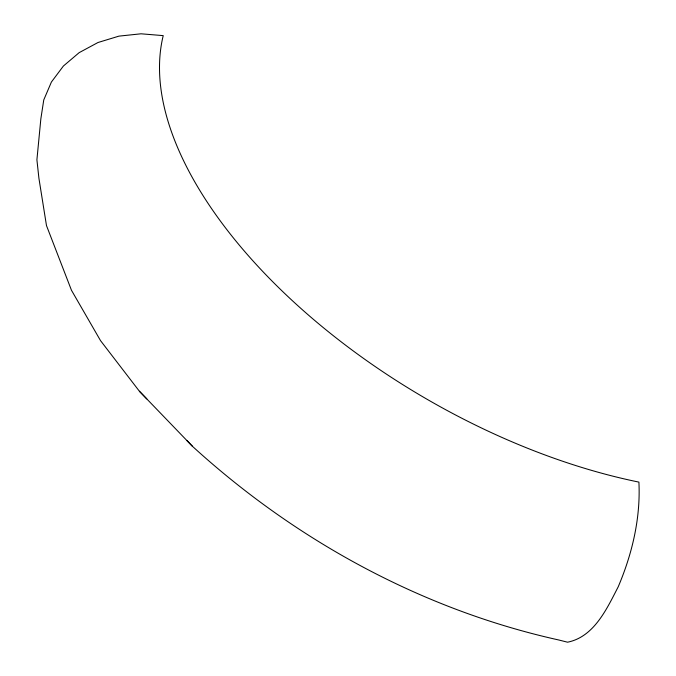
<?xml version="1.0" encoding="UTF-8"?>
<svg xmlns="http://www.w3.org/2000/svg" width="676" height="676" viewBox="0 0 676 676"><rect width="100%" height="100%" fill="white"/><g stroke="black" fill="none" stroke-linecap="round" stroke-linejoin="round"><path stroke-width="1.01" d="M192.483 446.346C295.556 540.411 422.196 609.71 558.765 639.986L567.561 642.2C594.153 636.868 606.938 608.611 618.21 586.802C632.221 553.864 640.704 518.053 638.904 482.106A414.405 214.334 30.1 0 1 163.229 35.625L141.039 33.8L118.942 36.132L97.986 42.512L79.168 52.643L63.392 66.028L51.401 82.041L43.763 99.921L40.856 118.799L36.91 159.79L38.912 178.244L46.483 225.581L71.47 290.266L100.53 340.636L139.391 391.235L192.483 446.346L186.99 440.659M139.391 391.235L146.827 398.933"/></g></svg>
